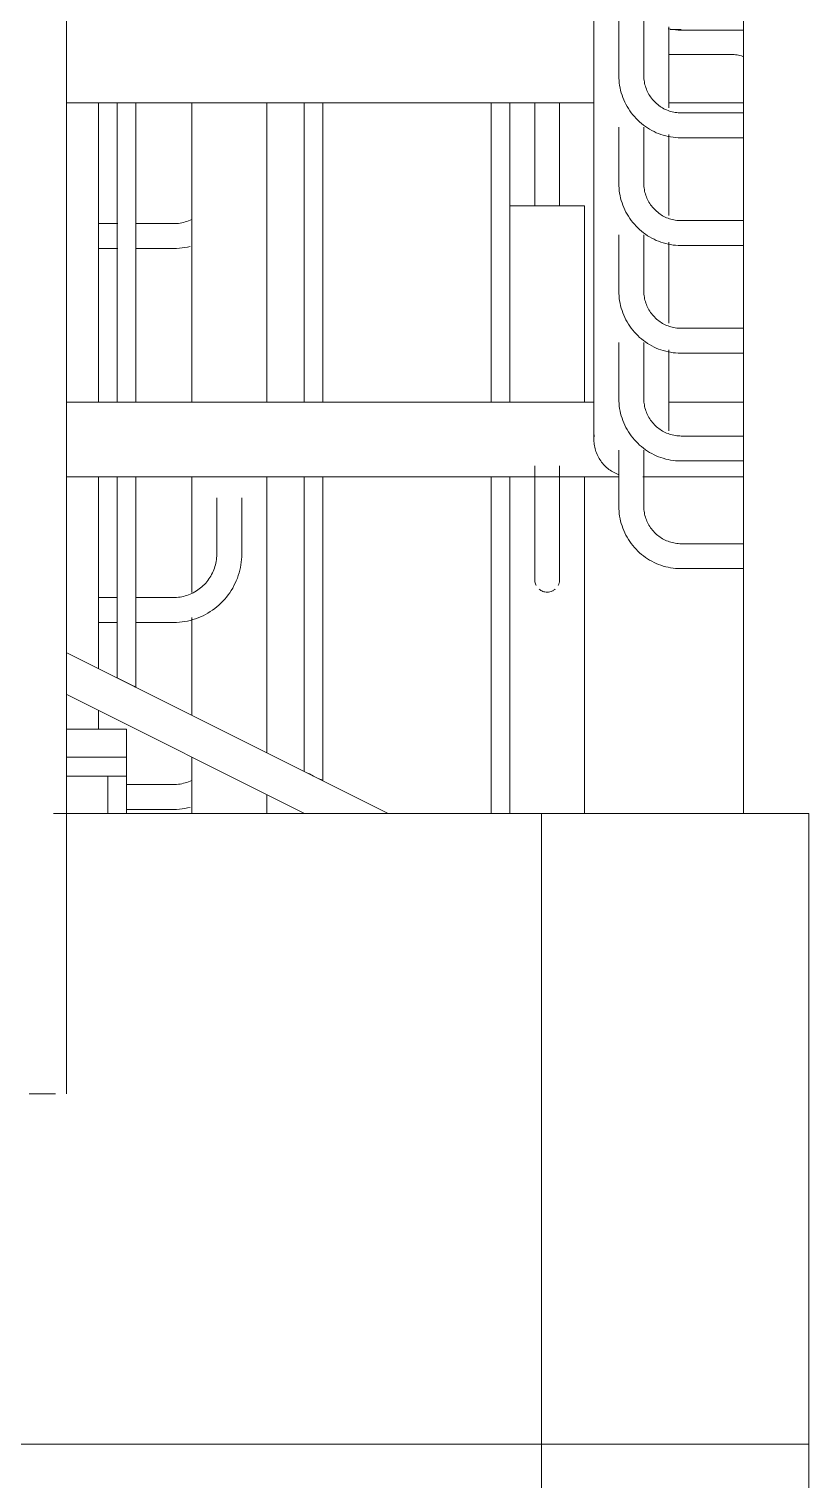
# Model space of a CAD drawing. Header units: millimetres. Extents: x -515342 to 330399, y -224905 to 507333.
# Drawn here: x 328306 to 328723, y 1181 to 1957 of the extents above; entities that cross this region are included whole.
import ezdxf

# ---------------------------------------------------------------- set-up
doc = ezdxf.new("R2010")
doc.units = ezdxf.units.MM
doc.layers.get('0').update_dxf_attribs({"lineweight": 0})
for name, color, linetype, lineweight in [('Лестницы', 7, 'Continuous', 0), ('Ограждение', 7, 'Continuous', 0), ('Стены внутренние', 7, 'Continuous', 0), ('Стены штриховка поверхности', 7, 'Continuous', 0)]:
    doc.layers.add(name, color=color, linetype=linetype, lineweight=lineweight)
pattern_1 = [(0, (105380, 0), (0, 600), []), (90, (105380, 0), (-600, 4e-14), [])]

# ---------------------------------------------------------------- blocks, each defined once
blk = doc.blocks.new('Ограждение - АР_Ограждение_Балясина_D40 доп поручень 700-V172-О_АР_Эскиз_Фасад 1-12 копия 1')
at = {"layer": 'Ограждение'}
for p, q in [((105002.91, -680), (105002.91, 275)), ((104982.91, -680), (104997.05, -680))]:
    blk.add_line(p, q, dxfattribs=at)
blk = doc.blocks.new('Ограждение - АР_Ограждение_Балясина_D40 доп поручень 700-V173-О_АР_Эскиз_Фасад 1-12 копия 1')
at = {"layer": 'Ограждение'}
blk.add_line((105365, 68.33), (105365, -530), dxfattribs=at)
blk = doc.blocks.new('Ограждение - АР_Ограждение_Балясина_D40 доп поручень 700-V178-О_АР_Эскиз_Фасад 1-12 копия 1')
at = {"layer": 'Ограждение'}
blk.add_line((105331.67, -111.1), (105365, -111.1), dxfattribs=at)
at = {"layer": 'Ограждение', "flags": 128}
blk.add_lwpolyline([(105324.69, -110.36), (105326, -110.61), (105327.32, -110.81), (105328.64, -110.96), (105329.97, -111.06), (105331.31, -111.1), (105331.67, -111.1)], dxfattribs=at)
blk = doc.blocks.new('Ограждение - АР_Ограждение_Балясина_D40 доп поручень 700-V179-О_АР_Эскиз_Фасад 1-12 копия 1')
at = {"layer": 'Ограждение'}
for p, q in [((105298.33, -105.88), (105298.33, -135.37)), ((105311.67, -135.37), (105311.67, -105.88)), ((105365, -155.37), (105331.67, -155.37)), ((105331.67, -168.7), (105365, -168.7))]:
    blk.add_line(p, q, dxfattribs=at)
at = {"layer": 'Ограждение', "flags": 128}
for points in [[(105298.33, -135.37), (105298.36, -136.7), (105298.44, -138.03), (105298.57, -139.36), (105298.76, -140.68), (105299, -141.99), (105299.29, -143.29), (105299.63, -144.58), (105300.03, -145.85), (105300.47, -147.11), (105300.96, -148.35), (105301.51, -149.56), (105302.1, -150.76), (105302.74, -151.93), (105303.42, -153.07), (105304.16, -154.19), (105304.93, -155.27), (105305.75, -156.33), (105306.61, -157.35), (105307.51, -158.33), (105308.44, -159.28), (105309.42, -160.19), (105310.43, -161.06), (105311.47, -161.89), (105312.55, -162.67), (105313.66, -163.42), (105314.79, -164.11), (105315.96, -164.76), (105317.14, -165.37), (105318.36, -165.93), (105319.59, -166.43), (105320.84, -166.89), (105322.11, -167.3), (105323.39, -167.66), (105324.69, -167.96), (105326, -168.21), (105327.32, -168.41), (105328.64, -168.56), (105329.97, -168.66), (105331.31, -168.7), (105331.67, -168.7)], [(105331.67, -155.37), (105330.87, -155.35), (105330.07, -155.3), (105329.27, -155.22), (105328.48, -155.11), (105327.69, -154.97), (105326.91, -154.79), (105326.14, -154.59), (105325.38, -154.35), (105324.62, -154.08), (105323.88, -153.79), (105323.15, -153.46), (105322.43, -153.11), (105321.73, -152.72), (105321.04, -152.31), (105320.37, -151.87), (105319.72, -151.41), (105319.09, -150.92), (105318.48, -150.4), (105317.89, -149.86), (105317.32, -149.3), (105316.77, -148.72), (105316.25, -148.11), (105315.75, -147.48), (105315.28, -146.84), (105314.84, -146.17), (105314.42, -145.49), (105314.03, -144.79), (105313.66, -144.08), (105313.33, -143.35), (105313.03, -142.61), (105312.75, -141.86), (105312.51, -141.1), (105312.29, -140.33), (105312.11, -139.55), (105311.96, -138.77), (105311.84, -137.97), (105311.75, -137.18), (105311.69, -136.38), (105311.67, -135.58), (105311.67, -135.37)]]:
    blk.add_lwpolyline(points, dxfattribs=at)
blk = doc.blocks.new('Ограждение - АР_Ограждение_Балясина_D40 доп поручень 700-V180-О_АР_Эскиз_Фасад 1-12 копия 1')
at = {"layer": 'Ограждение'}
for p, q in [((105298.33, -162.92), (105298.33, -192.97)), ((105311.67, -192.97), (105311.67, -162.92)), ((105365, -212.97), (105331.67, -212.97)), ((105331.67, -226.3), (105365, -226.3))]:
    blk.add_line(p, q, dxfattribs=at)
at = {"layer": 'Ограждение', "flags": 128}
for points in [[(105298.33, -192.97), (105298.36, -194.3), (105298.44, -195.63), (105298.57, -196.96), (105298.76, -198.28), (105299, -199.59), (105299.29, -200.89), (105299.63, -202.18), (105300.03, -203.45), (105300.47, -204.71), (105300.96, -205.95), (105301.51, -207.16), (105302.1, -208.36), (105302.74, -209.53), (105303.42, -210.67), (105304.16, -211.79), (105304.93, -212.87), (105305.75, -213.93), (105306.61, -214.95), (105307.51, -215.93), (105308.44, -216.88), (105309.42, -217.79), (105310.43, -218.66), (105311.47, -219.49), (105312.55, -220.27), (105313.66, -221.02), (105314.79, -221.71), (105315.96, -222.36), (105317.14, -222.97), (105318.36, -223.53), (105319.59, -224.03), (105320.84, -224.49), (105322.11, -224.9), (105323.39, -225.26), (105324.69, -225.56), (105326, -225.81), (105327.32, -226.01), (105328.64, -226.16), (105329.97, -226.26), (105331.31, -226.3), (105331.67, -226.3)], [(105331.67, -212.97), (105330.87, -212.95), (105330.07, -212.9), (105329.27, -212.82), (105328.48, -212.71), (105327.69, -212.57), (105326.91, -212.39), (105326.14, -212.19), (105325.38, -211.95), (105324.62, -211.68), (105323.88, -211.39), (105323.15, -211.06), (105322.43, -210.71), (105321.73, -210.32), (105321.04, -209.91), (105320.37, -209.47), (105319.72, -209.01), (105319.09, -208.52), (105318.48, -208), (105317.89, -207.46), (105317.32, -206.9), (105316.77, -206.32), (105316.25, -205.71), (105315.75, -205.08), (105315.28, -204.44), (105314.84, -203.77), (105314.42, -203.09), (105314.03, -202.39), (105313.66, -201.68), (105313.33, -200.95), (105313.03, -200.21), (105312.75, -199.46), (105312.51, -198.7), (105312.29, -197.93), (105312.11, -197.15), (105311.96, -196.37), (105311.84, -195.57), (105311.75, -194.78), (105311.69, -193.98), (105311.67, -193.18), (105311.67, -192.97)]]:
    blk.add_lwpolyline(points, dxfattribs=at)
blk = doc.blocks.new('Ограждение - АР_Ограждение_Балясина_D40 доп поручень 700-V181-О_АР_Эскиз_Фасад 1-12 копия 1')
at = {"layer": 'Ограждение'}
for p, q in [((105298.33, -220.52), (105298.33, -250.57)), ((105311.67, -250.57), (105311.67, -220.52)), ((105365, -270.57), (105331.67, -270.57)), ((105331.67, -283.9), (105365, -283.9))]:
    blk.add_line(p, q, dxfattribs=at)
at = {"layer": 'Ограждение', "flags": 128}
for points in [[(105298.33, -250.57), (105298.36, -251.9), (105298.44, -253.23), (105298.57, -254.56), (105298.76, -255.88), (105299, -257.19), (105299.29, -258.49), (105299.63, -259.78), (105300.03, -261.05), (105300.47, -262.31), (105300.96, -263.55), (105301.51, -264.76), (105302.1, -265.96), (105302.74, -267.13), (105303.42, -268.27), (105304.16, -269.39), (105304.93, -270.47), (105305.75, -271.53), (105306.61, -272.55), (105307.51, -273.53), (105308.44, -274.48), (105309.42, -275.39), (105310.43, -276.26), (105311.47, -277.09), (105312.55, -277.87), (105313.66, -278.62), (105314.79, -279.31), (105315.96, -279.96), (105317.14, -280.57), (105318.36, -281.13), (105319.59, -281.63), (105320.84, -282.09), (105322.11, -282.5), (105323.39, -282.86), (105324.69, -283.16), (105326, -283.41), (105327.32, -283.61), (105328.64, -283.76), (105329.97, -283.86), (105331.31, -283.9), (105331.67, -283.9)], [(105331.67, -270.57), (105330.87, -270.55), (105330.07, -270.5), (105329.27, -270.42), (105328.48, -270.31), (105327.69, -270.17), (105326.91, -269.99), (105326.14, -269.79), (105325.38, -269.55), (105324.62, -269.28), (105323.88, -268.99), (105323.15, -268.66), (105322.43, -268.31), (105321.73, -267.92), (105321.04, -267.51), (105320.37, -267.07), (105319.72, -266.61), (105319.09, -266.12), (105318.48, -265.6), (105317.89, -265.06), (105317.32, -264.5), (105316.77, -263.92), (105316.25, -263.31), (105315.75, -262.68), (105315.28, -262.04), (105314.84, -261.37), (105314.42, -260.69), (105314.03, -259.99), (105313.66, -259.28), (105313.33, -258.55), (105313.03, -257.81), (105312.75, -257.06), (105312.51, -256.3), (105312.29, -255.53), (105312.11, -254.75), (105311.96, -253.97), (105311.84, -253.17), (105311.75, -252.38), (105311.69, -251.58), (105311.67, -250.78), (105311.67, -250.57)]]:
    blk.add_lwpolyline(points, dxfattribs=at)
blk = doc.blocks.new('Ограждение - АР_Ограждение_Балясина_D40 доп поручень 700-V182-О_АР_Эскиз_Фасад 1-12 копия 1')
at = {"layer": 'Ограждение'}
for p, q in [((105298.33, -278.12), (105298.33, -308.17)), ((105311.67, -308.17), (105311.67, -278.12)), ((105365, -328.17), (105331.67, -328.17)), ((105331.67, -341.5), (105365, -341.5))]:
    blk.add_line(p, q, dxfattribs=at)
at = {"layer": 'Ограждение', "flags": 128}
for points in [[(105298.33, -308.17), (105298.36, -309.5), (105298.44, -310.83), (105298.57, -312.16), (105298.76, -313.48), (105299, -314.79), (105299.29, -316.09), (105299.63, -317.38), (105300.03, -318.65), (105300.47, -319.91), (105300.96, -321.15), (105301.51, -322.36), (105302.1, -323.56), (105302.74, -324.73), (105303.42, -325.87), (105304.16, -326.99), (105304.93, -328.07), (105305.75, -329.13), (105306.61, -330.15), (105307.51, -331.13), (105308.44, -332.08), (105309.42, -332.99), (105310.43, -333.86), (105311.47, -334.69), (105312.55, -335.47), (105313.66, -336.22), (105314.79, -336.91), (105315.96, -337.56), (105317.14, -338.17), (105318.36, -338.73), (105319.59, -339.23), (105320.84, -339.69), (105322.11, -340.1), (105323.39, -340.46), (105324.69, -340.76), (105326, -341.01), (105327.32, -341.21), (105328.64, -341.36), (105329.97, -341.46), (105331.31, -341.5), (105331.67, -341.5)], [(105331.67, -328.17), (105330.87, -328.15), (105330.07, -328.1), (105329.27, -328.02), (105328.48, -327.91), (105327.69, -327.77), (105326.91, -327.59), (105326.14, -327.39), (105325.38, -327.15), (105324.62, -326.88), (105323.88, -326.59), (105323.15, -326.26), (105322.43, -325.91), (105321.73, -325.52), (105321.04, -325.11), (105320.37, -324.67), (105319.72, -324.21), (105319.09, -323.72), (105318.48, -323.2), (105317.89, -322.66), (105317.32, -322.1), (105316.77, -321.52), (105316.25, -320.91), (105315.75, -320.28), (105315.28, -319.64), (105314.84, -318.97), (105314.42, -318.29), (105314.03, -317.59), (105313.66, -316.88), (105313.33, -316.15), (105313.03, -315.41), (105312.75, -314.66), (105312.51, -313.9), (105312.29, -313.13), (105312.11, -312.35), (105311.96, -311.57), (105311.84, -310.77), (105311.75, -309.98), (105311.69, -309.18), (105311.67, -308.38), (105311.67, -308.17)]]:
    blk.add_lwpolyline(points, dxfattribs=at)
blk = doc.blocks.new('Ограждение - АР_Ограждение_Балясина_D40 доп поручень 700-V183-О_АР_Эскиз_Фасад 1-12 копия 1')
at = {"layer": 'Ограждение'}
for p, q in [((105331.67, -110.77), (105325.75, -110.77)), ((105325, -124.1), (105358.33, -124.1)), ((105298.33, -335.72), (105298.33, -365.77)), ((105311.67, -365.77), (105311.67, -335.72)), ((105365, -385.77), (105331.67, -385.77)), ((105331.67, -399.1), (105365, -399.1))]:
    blk.add_line(p, q, dxfattribs=at)
at = {"layer": 'Ограждение', "flags": 128}
for points in [[(105358.33, -124.1), (105359.13, -124.12), (105359.93, -124.16), (105360.73, -124.24), (105361.52, -124.36), (105362.31, -124.5), (105363.09, -124.67), (105363.86, -124.88), (105364.62, -125.11)], [(105298.33, -365.77), (105298.36, -367.1), (105298.44, -368.43), (105298.57, -369.76), (105298.76, -371.08), (105299, -372.39), (105299.29, -373.69), (105299.63, -374.98), (105300.03, -376.25), (105300.47, -377.51), (105300.96, -378.75), (105301.51, -379.96), (105302.1, -381.16), (105302.74, -382.33), (105303.42, -383.47), (105304.16, -384.59), (105304.93, -385.67), (105305.75, -386.73), (105306.61, -387.75), (105307.51, -388.73), (105308.44, -389.68), (105309.42, -390.59), (105310.43, -391.46), (105311.47, -392.29), (105312.55, -393.07), (105313.66, -393.82), (105314.79, -394.51), (105315.96, -395.16), (105317.14, -395.77), (105318.36, -396.33), (105319.59, -396.83), (105320.84, -397.29), (105322.11, -397.7), (105323.39, -398.06), (105324.69, -398.36), (105326, -398.61), (105327.32, -398.81), (105328.64, -398.96), (105329.97, -399.06), (105331.31, -399.1), (105331.67, -399.1)], [(105331.67, -385.77), (105330.87, -385.75), (105330.07, -385.7), (105329.27, -385.62), (105328.48, -385.51), (105327.69, -385.37), (105326.91, -385.19), (105326.14, -384.99), (105325.38, -384.75), (105324.62, -384.48), (105323.88, -384.19), (105323.15, -383.86), (105322.43, -383.51), (105321.73, -383.12), (105321.04, -382.71), (105320.37, -382.27), (105319.72, -381.81), (105319.09, -381.32), (105318.48, -380.8), (105317.89, -380.26), (105317.32, -379.7), (105316.77, -379.12), (105316.25, -378.51), (105315.75, -377.88), (105315.28, -377.24), (105314.84, -376.57), (105314.42, -375.89), (105314.03, -375.19), (105313.66, -374.48), (105313.33, -373.75), (105313.03, -373.01), (105312.75, -372.26), (105312.51, -371.5), (105312.29, -370.73), (105312.11, -369.95), (105311.96, -369.17), (105311.84, -368.37), (105311.75, -367.58), (105311.69, -366.78), (105311.67, -365.98), (105311.67, -365.77)]]:
    blk.add_lwpolyline(points, dxfattribs=at)
blk = doc.blocks.new('Ограждение - Ограждение-9721698-О_АР_Эскиз_Фасад 1-12 копия 1')
for name in ['Ограждение - АР_Ограждение_Балясина_D40 доп поручень 700-V172-О_АР_Эскиз_Фасад 1-12 копия 1', 'Ограждение - АР_Ограждение_Балясина_D40 доп поручень 700-V173-О_АР_Эскиз_Фасад 1-12 копия 1', 'Ограждение - АР_Ограждение_Балясина_D40 доп поручень 700-V178-О_АР_Эскиз_Фасад 1-12 копия 1', 'Ограждение - АР_Ограждение_Балясина_D40 доп поручень 700-V179-О_АР_Эскиз_Фасад 1-12 копия 1', 'Ограждение - АР_Ограждение_Балясина_D40 доп поручень 700-V180-О_АР_Эскиз_Фасад 1-12 копия 1', 'Ограждение - АР_Ограждение_Балясина_D40 доп поручень 700-V181-О_АР_Эскиз_Фасад 1-12 копия 1', 'Ограждение - АР_Ограждение_Балясина_D40 доп поручень 700-V182-О_АР_Эскиз_Фасад 1-12 копия 1', 'Ограждение - АР_Ограждение_Балясина_D40 доп поручень 700-V183-О_АР_Эскиз_Фасад 1-12 копия 1']:
    blk.add_blockref(name, (0, 0))
blk = doc.blocks.new('Тип верхнего поручня - Верхний поручень_Внутренний_-9721785-О_АР_Эскиз_Фасад 1-12 копия 1')
at = {"layer": 'Ограждение'}
blk.add_line((105355, -150), (105365.01, -150), dxfattribs=at)
at = {"layer": 'Ограждение', "flags": 128}
blk.add_lwpolyline([(105355, -150), (105353, -150), (105351, -150), (105349.01, -150), (105347.03, -150), (105345.07, -150), (105343.11, -150), (105341.18, -150), (105339.27, -150), (105337.39, -150), (105335.53, -150), (105333.7, -150), (105331.91, -150), (105330.16, -150), (105328.44, -150), (105326.77, -150), (105325.14, -150)], dxfattribs=at)
blk = doc.blocks.new('Тип перил - Перила_Внутренний_-9721806-О_АР_Эскиз_Фасад 1-12 копия 1')
at = {"layer": 'Ограждение'}
for p, q in [((105285, 130.25), (105285, -329.78)), ((105325, -152.6), (105325, -109.31)), ((105325, -210.2), (105325, -166.91)), ((105325, -267.8), (105325, -224.51)), ((105325, -325.4), (105325, -282.11)), ((105365.07, -310), (105355, -310)), ((105285, -329.78), (105285, -329.94)), ((105355, -350), (105365.06, -350))]:
    blk.add_line(p, q, dxfattribs=at)
at = {"layer": 'Ограждение', "flags": 128}
for points in [[(105325, -310), (105326.32, -310), (105327.98, -310), (105329.69, -310), (105331.43, -310), (105333.22, -310), (105335.03, -310), (105336.88, -310), (105338.76, -310), (105340.66, -310), (105342.59, -310), (105344.54, -310), (105346.5, -310), (105348.48, -310), (105350.47, -310), (105352.46, -310), (105354.46, -310), (105355, -310)], [(105285, -330), (105285.02, -329.2), (105285.06, -328.4), (105285.14, -327.61)], [(105297.95, -348.72), (105297.21, -348.42), (105296.48, -348.1), (105295.76, -347.74), (105295.06, -347.36), (105294.38, -346.95), (105293.71, -346.51), (105293.06, -346.04), (105292.42, -345.55), (105291.81, -345.04), (105291.22, -344.5), (105290.65, -343.93), (105290.11, -343.35), (105289.59, -342.74), (105289.09, -342.12), (105288.62, -341.47), (105288.17, -340.81), (105287.75, -340.12), (105287.36, -339.43), (105287, -338.71), (105286.66, -337.99), (105286.36, -337.25), (105286.08, -336.5), (105285.84, -335.73), (105285.63, -334.96), (105285.44, -334.18), (105285.29, -333.4), (105285.17, -332.61), (105285.08, -331.81), (105285.03, -331.02), (105285, -330.22), (105285, -330)], [(105355, -350), (105353, -350), (105351, -350), (105349.01, -350), (105347.03, -350), (105345.07, -350), (105343.11, -350), (105341.18, -350), (105339.27, -350), (105337.39, -350), (105335.53, -350), (105333.7, -350), (105331.91, -350), (105330.16, -350), (105328.44, -350), (105326.77, -350), (105325.14, -350), (105323.56, -350), (105322.03, -350), (105320.55, -350), (105319.13, -350), (105317.77, -350), (105316.46, -350), (105315.22, -350), (105314.04, -350), (105312.93, -350), (105311.88, -350)]]:
    blk.add_lwpolyline(points, dxfattribs=at)
blk = doc.blocks.new('Ограждение - АР_Ограждение_Балясина_D40 доп поручень 700-V196-О_АР_Эскиз_Фасад 1-12 копия 1')
at = {"layer": 'Ограждение'}
for p, q in [((105253.33, -156.67), (105253.33, -205)), ((105266.67, -205), (105266.67, -156.67)), ((105240, -205), (105240, -310)), ((105240, -205), (105260, -205)), ((105260, -205), (105280, -205)), ((105280, -310), (105280, -205)), ((105253.33, -344.14), (105253.33, -378.33)), ((105266.67, -378.33), (105266.67, -344.14)), ((105240, -350), (105240, -530)), ((105280, -530), (105280, -350))]:
    blk.add_line(p, q, dxfattribs=at)
at = {"layer": 'Ограждение', "flags": 128}
for points in [[(105253.33, -156.67), (105253.33, -155.6), (105253.33, -154.54), (105253.33, -153.47), (105253.33, -152.42), (105253.33, -151.37), (105253.33, -150.33)], [(105266.67, -150.05), (105266.67, -151.09), (105266.67, -152.13), (105266.67, -153.19), (105266.67, -154.25), (105266.67, -155.31), (105266.67, -156.38), (105266.67, -156.67)], [(105253.33, -378.33), (105253.33, -379.4), (105253.33, -380.46), (105253.33, -381.53), (105253.33, -382.58), (105253.33, -383.63), (105253.33, -384.67), (105253.33, -385.7), (105253.33, -386.72), (105253.33, -387.73), (105253.33, -388.72), (105253.33, -389.69), (105253.33, -390.65), (105253.33, -391.58), (105253.33, -392.5), (105253.33, -393.39), (105253.33, -394.26), (105253.33, -395.1), (105253.33, -395.92), (105253.33, -396.7), (105253.33, -397.46), (105253.33, -398.19), (105253.33, -398.89), (105253.33, -399.55), (105253.33, -400.18), (105253.33, -400.77), (105253.33, -401.33), (105253.33, -401.85), (105253.33, -402.34), (105253.33, -402.78), (105253.33, -403.19), (105253.33, -403.55), (105253.33, -403.88), (105253.33, -404.17), (105253.33, -404.41), (105253.33, -404.61), (105253.33, -404.77), (105253.33, -404.89), (105253.33, -404.97), (105253.33, -405)], [(105266.67, -405), (105266.67, -404.98), (105266.67, -404.91), (105266.67, -404.81), (105266.67, -404.66), (105266.67, -404.47), (105266.67, -404.24), (105266.67, -403.96), (105266.67, -403.65), (105266.67, -403.29), (105266.67, -402.89), (105266.67, -402.46), (105266.67, -401.99), (105266.67, -401.48), (105266.67, -400.93), (105266.67, -400.34), (105266.67, -399.72), (105266.67, -399.07), (105266.67, -398.38), (105266.67, -397.66), (105266.67, -396.91), (105266.67, -396.13), (105266.67, -395.32), (105266.67, -394.49), (105266.67, -393.63), (105266.67, -392.74), (105266.67, -391.83), (105266.67, -390.9), (105266.67, -389.95), (105266.67, -388.98), (105266.67, -388), (105266.67, -386.99), (105266.67, -385.98), (105266.67, -384.95), (105266.67, -383.91), (105266.67, -382.87), (105266.67, -381.81), (105266.67, -380.75), (105266.67, -379.69), (105266.67, -378.62), (105266.67, -378.33)]]:
    blk.add_lwpolyline(points, dxfattribs=at)
at = {"layer": 'Ограждение'}
for points, knots in [([(105254.11, -408.13), (105253.97, -407.86), (105253.69, -407.22), (105253.44, -406.31), (105253.34, -405.45), (105253.33, -404.85), (105253.35, -404.5), (105253.36, -404.4)], [0.345128, 0.345128, 0.345128, 0.345128, 0.3888889, 0.4444444, 0.4791667, 0.5138889, 0.5283723, 0.5283723, 0.5283723, 0.5283723]), ([(105264.29, -410.1), (105264.22, -410.16), (105263.77, -410.53), (105262.42, -411.35), (105261.01, -411.65), (105260, -411.67)], [0.7777778, 0.7777778, 0.7777778, 0.7777778, 0.7916667, 0.8611111, 1, 1, 1, 1]), ([(105266.65, -404.56), (105266.66, -404.8), (105266.67, -405.3), (105266.6, -406.03), (105266.4, -406.96), (105266.13, -407.66), (105265.91, -408.09)], [0.4791667, 0.4791667, 0.4791667, 0.4791667, 0.5138889, 0.5486111, 0.5833333, 0.6527778, 0.6527778, 0.6527778, 0.6527778])]:
    blk.add_open_spline(points, degree=3, knots=knots, dxfattribs=at)
blk.add_open_spline([(105260, -411.67), (105259.19, -411.66), (105257.67, -411.39), (105256.3, -410.6), (105255.71, -410.1)], degree=3, dxfattribs=at)
blk = doc.blocks.new('Ограждение - Ограждение-9726409-О_АР_Эскиз_Фасад 1-12 копия 1')
blk.add_blockref('Ограждение - АР_Ограждение_Балясина_D40 доп поручень 700-V196-О_АР_Эскиз_Фасад 1-12 копия 1', (0, 0))
blk = doc.blocks.new('Тип верхнего поручня - Верхний поручень_Внутренний_-9726612-О_АР_Эскиз_Фасад 1-12 копия 1')
at = {"layer": 'Ограждение'}
for p, q in [((105002.91, -150), (105285, -150)), ((105325, -150), (105355, -150))]:
    blk.add_line(p, q, dxfattribs=at)
blk = doc.blocks.new('Тип перил - Перила_Внутренний_-9726625-О_АР_Эскиз_Фасад 1-12 копия 1')
at = {"layer": 'Ограждение'}
for p, q in [((105285.03, -310), (105002.91, -310)), ((105355, -310), (105325, -310)), ((105002.91, -350), (105298.56, -350)), ((105311.22, -350), (105355, -350))]:
    blk.add_line(p, q, dxfattribs=at)
blk = doc.blocks.new('Ограждение - АР_Ограждение_Балясина_10-V220-О_АР_Эскиз_Фасад 1-12 копия 1')
at = {"layer": 'Ограждение'}
for p, q in [((105030, -150), (105030, -310.2)), ((105040, -310.2), (105040, -150)), ((105030, -350), (105030, -457.5)), ((105040, -462.5), (105040, -350))]:
    blk.add_line(p, q, dxfattribs=at)
at = {"layer": 'Ограждение', "flags": 128}
for points in [[(105030, -457.5), (105030.13, -457.56), (105031.09, -458.05), (105032.83, -458.92), (105035, -460)], [(105035, -460), (105037.17, -461.08), (105038.91, -461.95), (105039.87, -462.44)]]:
    blk.add_lwpolyline(points, dxfattribs=at)
blk = doc.blocks.new('Ограждение - АР_Ограждение_Балясина_10-V221-О_АР_Эскиз_Фасад 1-12 копия 1')
at = {"layer": 'Ограждение'}
for p, q in [((105130, -150), (105130, -310.23)), ((105140, -310), (105140, -150)), ((105130, -350), (105130, -507.5)), ((105140, -512.5), (105140, -350))]:
    blk.add_line(p, q, dxfattribs=at)
at = {"layer": 'Ограждение', "flags": 128}
for points in [[(105130, -507.5), (105130.13, -507.56), (105131.09, -508.05), (105132.83, -508.92), (105135, -510)], [(105135, -510), (105137.17, -511.08), (105138.91, -511.95), (105139.87, -512.44)]]:
    blk.add_lwpolyline(points, dxfattribs=at)
blk = doc.blocks.new('Ограждение - АР_Ограждение_Балясина_10-V222-О_АР_Эскиз_Фасад 1-12 копия 1')
at = {"layer": 'Ограждение'}
for p, q in [((105230, -150), (105230, -310)), ((105240, -205), (105240, -150)), ((105230, -350), (105230, -530))]:
    blk.add_line(p, q, dxfattribs=at)
blk = doc.blocks.new('Ограждение - Ограждение-9728431-О_АР_Эскиз_Фасад 1-12 копия 1')
at = {"layer": 'Ограждение'}
for p, q in [((105175, -530), (105002.74, -443.87)), ((105002.76, -466.24), (105130.28, -530))]:
    blk.add_line(p, q, dxfattribs=at)
for name in ['Ограждение - АР_Ограждение_Балясина_10-V220-О_АР_Эскиз_Фасад 1-12 копия 1', 'Ограждение - АР_Ограждение_Балясина_10-V221-О_АР_Эскиз_Фасад 1-12 копия 1', 'Ограждение - АР_Ограждение_Балясина_10-V222-О_АР_Эскиз_Фасад 1-12 копия 1']:
    blk.add_blockref(name, (0, 0))
blk = doc.blocks.new('Ограждение - АР_Ограждение_Балясина_D40 доп поручень 700_900-10261104-О_АР_Эскиз_Фасад 1-12 копия 1')
at = {"layer": 'Ограждение'}
for p, q in [((105020, -150), (105020, -310.19)), ((105020, -350), (105020, -452.6)), ((105020, -474.86), (105020, -485))]:
    blk.add_line(p, q, dxfattribs=at)
blk = doc.blocks.new('Ограждение - АР_Ограждение_Балясина_D40 доп поручень 700_900-V259-О_АР_Эскиз_Фасад 1-12 копия 1')
at = {"layer": 'Ограждение'}
for p, q in [((105020, -214.58), (105030.34, -214.58)), ((105039.87, -214.58), (105060, -214.58)), ((105030.32, -227.92), (105020, -227.92)), ((105060, -227.92), (105039.87, -227.92)), ((105083.33, -391.25), (105083.33, -361.19)), ((105096.67, -361.19), (105096.67, -391.25)), ((105019.95, -414.58), (105030.16, -414.58)), ((105039.87, -414.58), (105060, -414.58)), ((105030.15, -427.92), (105019.95, -427.92)), ((105060, -427.92), (105039.87, -427.92))]:
    blk.add_line(p, q, dxfattribs=at)
at = {"layer": 'Ограждение', "flags": 128}
for points in [[(105060, -214.58), (105060.93, -214.56), (105061.86, -214.51), (105062.79, -214.42), (105063.72, -214.29), (105064.64, -214.12), (105065.55, -213.91), (105066.45, -213.67), (105067.34, -213.4), (105068.22, -213.09), (105069.09, -212.74), (105069.94, -212.36)], [(105069.1, -226.77), (105067.67, -227.11), (105066.23, -227.38), (105064.78, -227.6), (105063.32, -227.77), (105061.86, -227.87), (105060.4, -227.91), (105060, -227.92)], [(105096.67, -391.25), (105096.64, -392.72), (105096.55, -394.18), (105096.4, -395.64), (105096.2, -397.09), (105095.94, -398.53), (105095.62, -399.97), (105095.24, -401.38), (105094.81, -402.78), (105094.32, -404.17), (105093.77, -405.53), (105093.17, -406.87), (105092.52, -408.18), (105091.82, -409.47), (105091.07, -410.73), (105090.26, -411.95), (105089.41, -413.15), (105088.51, -414.31), (105087.57, -415.43), (105086.58, -416.51), (105085.55, -417.55), (105084.47, -418.55), (105083.36, -419.51), (105082.21, -420.42), (105081.03, -421.29), (105079.81, -422.1), (105078.56, -422.87), (105077.28, -423.59), (105075.98, -424.25), (105074.64, -424.87), (105073.29, -425.42), (105071.91, -425.93), (105070.51, -426.38), (105069.1, -426.77), (105067.67, -427.11), (105066.23, -427.38), (105064.78, -427.6), (105063.32, -427.77), (105061.86, -427.87), (105060.4, -427.91), (105060, -427.92)], [(105060, -414.58), (105060.93, -414.56), (105061.86, -414.51), (105062.79, -414.42), (105063.72, -414.29), (105064.64, -414.12), (105065.55, -413.91), (105066.45, -413.67), (105067.34, -413.4), (105068.22, -413.09), (105069.09, -412.74), (105069.94, -412.36), (105070.77, -411.95), (105071.59, -411.5), (105072.39, -411.02), (105073.17, -410.51), (105073.93, -409.97), (105074.67, -409.39), (105075.39, -408.79), (105076.07, -408.16), (105076.74, -407.51), (105077.38, -406.82), (105077.98, -406.12), (105078.56, -405.39), (105079.11, -404.63), (105079.63, -403.86), (105080.12, -403.06), (105080.58, -402.25), (105081, -401.42), (105081.39, -400.57), (105081.75, -399.71), (105082.07, -398.83), (105082.35, -397.94), (105082.6, -397.04), (105082.82, -396.13), (105082.99, -395.22), (105083.13, -394.29), (105083.24, -393.37), (105083.3, -392.43), (105083.33, -391.5), (105083.33, -391.25)]]:
    blk.add_lwpolyline(points, dxfattribs=at)
blk = doc.blocks.new('Ограждение - АР_Ограждение_Балясина_D40 доп поручень 700_900-V260-О_АР_Эскиз_Фасад 1-12 копия 1')
at = {"layer": 'Ограждение'}
for p, q in [((105035, -514.58), (105060, -514.58)), ((105060, -527.92), (105035, -527.92))]:
    blk.add_line(p, q, dxfattribs=at)
at = {"layer": 'Ограждение', "flags": 128}
for points in [[(105060, -514.58), (105060.93, -514.56), (105061.86, -514.51), (105062.79, -514.42), (105063.72, -514.29), (105064.64, -514.12), (105065.55, -513.91), (105066.45, -513.67), (105067.34, -513.4), (105068.22, -513.09), (105069.09, -512.74), (105069.94, -512.36)], [(105069.1, -526.77), (105067.67, -527.11), (105066.23, -527.38), (105064.78, -527.6), (105063.32, -527.77), (105061.86, -527.87), (105060.4, -527.91), (105060, -527.92)]]:
    blk.add_lwpolyline(points, dxfattribs=at)
blk = doc.blocks.new('Ограждение - Ограждение-9728925-О_АР_Эскиз_Фасад 1-12 копия 1')
for name in ['Ограждение - АР_Ограждение_Балясина_D40 доп поручень 700_900-10261104-О_АР_Эскиз_Фасад 1-12 копия 1', 'Ограждение - АР_Ограждение_Балясина_D40 доп поручень 700_900-V259-О_АР_Эскиз_Фасад 1-12 копия 1', 'Ограждение - АР_Ограждение_Балясина_D40 доп поручень 700_900-V260-О_АР_Эскиз_Фасад 1-12 копия 1']:
    blk.add_blockref(name, (0, 0))
blk = doc.blocks.new('Тип перил - Перила_Внутренний_-9729090-О_АР_Эскиз_Фасад 1-12 копия 1')
at = {"layer": 'Ограждение'}
for p, q in [((105070, -150), (105070, -310.21)), ((105110, -310.22), (105110, -150)), ((105070, -350), (105070, -411.9)), ((105110, -497.57), (105110, -350)), ((105070, -425.24), (105070, -477.58)), ((105070, -499.86), (105070, -530)), ((105110, -530), (105110, -519.86))]:
    blk.add_line(p, q, dxfattribs=at)
blk = doc.blocks.new('СД_Люблино_Фасады_rvt-1-О_АР_Эскиз_Фасад 1-12 копия 1')
at = {"layer": 'Стены штриховка поверхности', "true_color": 0xcacaca}
h = blk.add_hatch(dxfattribs=at)
h.set_pattern_fill('FP_29', color=9, style=0, pattern_type=2)
h.set_pattern_definition(pattern_1)
h.paths.add_polyline_path([(102995, -1450), (105360, -1450), (105360, -530), (104995.94, -530), (104995.94, -680), (104969.89, -680), (104969.89, -530), (104275.94, -530), (104275.94, -680), (104249.89, -680), (104249.89, -530), (103555.94, -530), (103555.94, -680), (103529.89, -680), (103529.89, -530), (102995, -530), (102995, -811.09)])
h = blk.add_hatch(dxfattribs=at)
h.set_pattern_fill('FP_29', color=9, style=0, pattern_type=2)
h.set_pattern_definition(pattern_1)
h.paths.add_polyline_path([(105360, -1450), (105400, -1450), (105400, -530), (105360, -530), (105360, -1214.06)])
at = {"layer": 'Лестницы'}
for p, q in [((105002.78, -500), (105035, -500)), ((105035, -510), (105035, -500)), ((105002.79, -510), (105025, -510)), ((105035, -510), (105002.79, -510)), ((105025, -530), (105025, -510)), ((105035, -510), (105025, -510)), ((105025, -510), (105025, -530)), ((105035, -530), (105035, -510))]:
    blk.add_line(p, q, dxfattribs=at)
at = {"layer": 'Стены внутренние'}
for p, q in [((105035, -485), (105002.77, -485)), ((105035, -500), (105035, -485)), ((105360, -530), (104995.94, -530)), ((105360, -530), (105400, -530)), ((105400, -530), (105400, -1450))]:
    blk.add_line(p, q, dxfattribs=at)
at = {"layer": 'Ограждение', "lineweight": 9}
for name in ['Ограждение - Ограждение-9728925-О_АР_Эскиз_Фасад 1-12 копия 1', 'Ограждение - Ограждение-9728431-О_АР_Эскиз_Фасад 1-12 копия 1', 'Ограждение - Ограждение-9721698-О_АР_Эскиз_Фасад 1-12 копия 1', 'Тип верхнего поручня - Верхний поручень_Внутренний_-9721785-О_АР_Эскиз_Фасад 1-12 копия 1', 'Тип перил - Перила_Внутренний_-9729090-О_АР_Эскиз_Фасад 1-12 копия 1', 'Тип перил - Перила_Внутренний_-9721806-О_АР_Эскиз_Фасад 1-12 копия 1', 'Тип верхнего поручня - Верхний поручень_Внутренний_-9726612-О_АР_Эскиз_Фасад 1-12 копия 1', 'Ограждение - Ограждение-9726409-О_АР_Эскиз_Фасад 1-12 копия 1', 'Тип перил - Перила_Внутренний_-9726625-О_АР_Эскиз_Фасад 1-12 копия 1']:
    blk.add_blockref(name, (0, 0), dxfattribs=at)

msp = doc.modelspace()

# ---------------------------------------------------------------- block references
msp.add_blockref('СД_Люблино_Фасады_rvt-1-О_АР_Эскиз_Фасад 1-12 копия 1', (223323.3997, 2067.7355))

doc.saveas('drawing.dxf')
